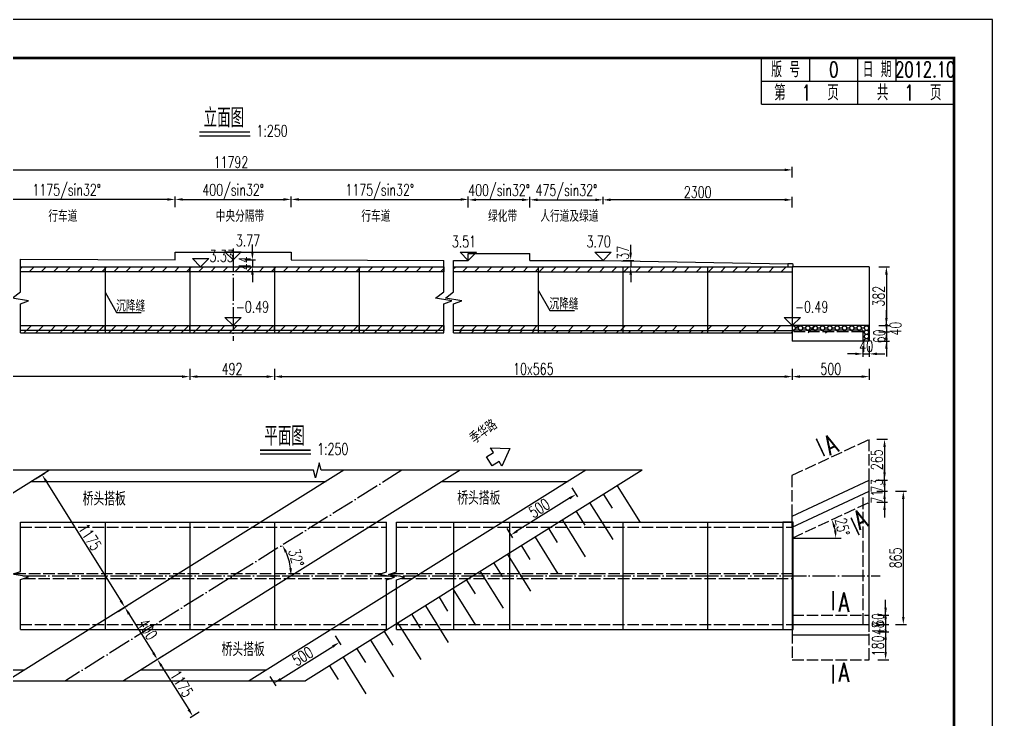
# Model space of a CAD drawing. Header units: millimetres. Extents: x -475 to 1205, y -1212 to 867.
# Drawn here: x -308 to -55.2, y 685.1 to 866.9 of the extents above; entities that cross this region are included whole.
import ezdxf
from ezdxf.enums import TextEntityAlignment as Align

# ---------------------------------------------------------------- set-up
doc = ezdxf.new("R2010")
doc.units = ezdxf.units.MM
doc.header["$LTSCALE"] = 0.25
doc.header["$PDMODE"] = 32
doc.header["$PDSIZE"] = 0.5
doc.linetypes.add('ACAD_ISO02W100', pattern=[15, 12, -3])
doc.linetypes.add('ACAD_ISO04W100', pattern=[30, 24, -3, 0, -3])
for name, color, linetype in [('中心线', 7, 'ACAD_ISO04W100'), ('图框', 7, 'Continuous'), ('填充', 8, 'Continuous'), ('帽石', 2, 'Continuous'), ('文字', 7, 'Continuous'), ('标注', 4, 'Continuous'), ('次轮廓线', 7, 'Continuous'), ('沉降缝', 1, 'Continuous'), ('管', 1, 'Continuous'), ('箱体', 1, 'Continuous'), ('虚线', 2, 'ACAD_ISO02W100'), ('轴线', 7, 'Continuous')]:
    doc.layers.add(name, color=color, linetype=linetype)
doc.styles.get("Standard").update_dxf_attribs({"font": 'simplex1.shx', "width": 0.7, "bigfont": 'hztxt.shx'})
doc.styles.add('text', font='romans__.shx', dxfattribs={"width": 0.8, "bigfont": 'hztxt.shx'})
doc.dimstyles.new('STANDARD-100', dxfattribs={"dimscale": 0, "dimtxt": 3, "dimasz": 2, "dimexe": 0.8, "dimexo": 1, "dimgap": 0.5, "dimtad": 1, "dimdec": 0, "dimlfac": 10, "dimzin": 9, "dimdsep": 46, "dimtxsty": 'Standard', "dimcen": 0.5, "dimclrd": 256, "dimclre": 256, "dimclrt": 7, "dimadec": 0, "dimazin": 2, "dimtfac": 1, "dimtdec": 0, "dimtix": 1, "dimtmove": 2, "dimatfit": 3, "dimfxl": 0, "dimtolj": 1, "dimtzin": 0, "dimlwd": -1, "dimlwe": -1, "dimarcsym": 0})
doc.dimstyles.new('STANDARD-250', dxfattribs={"dimscale": 0, "dimtxt": 3, "dimasz": 2, "dimexe": 0.8, "dimexo": 1, "dimgap": 0.5, "dimtad": 1, "dimdec": 0, "dimlfac": 25, "dimzin": 9, "dimdsep": 46, "dimtxsty": 'Standard', "dimcen": 0.5, "dimclrd": 256, "dimclre": 256, "dimclrt": 7, "dimadec": 0, "dimazin": 2, "dimtfac": 1, "dimtdec": 0, "dimtix": 1, "dimtmove": 2, "dimatfit": 3, "dimfxl": 0, "dimtolj": 1, "dimtzin": 0, "dimlwd": -1, "dimlwe": -1, "dimarcsym": 0})
pattern_1 = [(45, (-252.4862, 805.2439), (-1.571545, 1.571545), [])]
pattern_2 = [(45, (-252.4862, 807.2439), (-1.571545, 1.571545), [])]
pattern_3 = [(45, (-2381.7412, -348.198), (-2.245064, 2.245064), [])]
pattern_4 = [(45, (-832.51, -1), (-1.571545, 1.571545), [])]

# ---------------------------------------------------------------- blocks, each defined once
blk = doc.blocks.new('*D87')
at = {"layer": 'Defpoints', "color": 0}
for p in [(-237.41, 820.18), (-267.57, 815.45), (-237.41, 815.43)]:
    blk.add_point(p, dxfattribs=at)
at = {"layer": '标注'}
for p, q in [((-267.57, 818.18), (-267.57, 820.98)), ((-265.57, 820.18), (-239.41, 820.18)), ((-237.41, 818.18), (-237.41, 820.98))]:
    blk.add_line(p, q, dxfattribs=at)
for points in [[(-265.57, 820.51), (-265.57, 819.85), (-267.57, 820.18)], [(-239.41, 820.51), (-239.41, 819.85), (-237.41, 820.18)]]:
    blk.add_solid(points, dxfattribs=at)
at = {"layer": '标注', "color": 7, "insert": (-252.49, 822.18), "char_height": 3, "attachment_point": 5}
blk.add_mtext('\\A1;400/sin32°', dxfattribs=at)
blk = doc.blocks.new('*D89')
at = {"layer": 'Defpoints', "color": 0}
for p in [(-156.38, 820.08), (-156.38, 817.98), (-107.19, 810.89)]:
    blk.add_point(p, dxfattribs=at)
at = {"layer": '标注'}
for p, q in [((-156.38, 818.98), (-156.38, 820.88)), ((-109.19, 820.08), (-154.38, 820.08)), ((-107.19, 818.08), (-107.19, 820.88))]:
    blk.add_line(p, q, dxfattribs=at)
for points in [[(-154.38, 820.42), (-154.38, 819.75), (-156.38, 820.08)], [(-109.19, 820.42), (-109.19, 819.75), (-107.19, 820.08)]]:
    blk.add_solid(points, dxfattribs=at)
at = {"layer": '标注', "color": 7, "insert": (-131.78, 822.08), "char_height": 3, "attachment_point": 5}
blk.add_mtext('\\A1;2300', dxfattribs=at)
blk = doc.blocks.new('*D90')
at = {"layer": 'Defpoints', "color": 0}
for p in [(-107.19, 827.85), (-398.91, 793.9), (-107.19, 793.92)]:
    blk.add_point(p, dxfattribs=at)
at = {"layer": '标注'}
for p, q in [((-398.91, 825.85), (-398.91, 828.65)), ((-396.91, 827.85), (-109.19, 827.85)), ((-107.19, 825.85), (-107.19, 828.65))]:
    blk.add_line(p, q, dxfattribs=at)
for points in [[(-396.91, 828.19), (-396.91, 827.52), (-398.91, 827.85)], [(-109.19, 828.19), (-109.19, 827.52), (-107.19, 827.85)]]:
    blk.add_solid(points, dxfattribs=at)
at = {"layer": '标注', "color": 7, "insert": (-253.05, 829.85), "char_height": 3, "attachment_point": 5}
blk.add_mtext('\\A1;11792', dxfattribs=at)
blk = doc.blocks.new('*D110')
at = {"layer": 'Defpoints', "color": 0}
for p in [(-212.29, 747.54), (-237.7, 725.2), (-422.5, 722.42), (-309.72, 722.42), (-292.69, 697.3)]:
    blk.add_point(p, dxfattribs=at)
at = {"layer": '标注'}
blk.add_line((-239.44, 722.42), (-236.64, 722.42), dxfattribs=at)
blk.add_arc((-252.49, 722.42), 15.05, 7.6205, 24.3795, dxfattribs=at)
for points in [[(-239.07, 728.47), (-238.49, 728.79), (-239.72, 730.39)], [(-237.24, 724.44), (-237.9, 724.39), (-237.44, 722.42)]]:
    blk.add_solid(points, dxfattribs=at)
at = {"layer": '标注', "color": 7, "insert": (-236.1, 727.12), "char_height": 3, "attachment_point": 5, "rotation": 286}
blk.add_mtext('\\A1;32°', dxfattribs=at)
blk = doc.blocks.new('*D91')
at = {"layer": 'Defpoints', "color": 0}
for p in [(-85.94, 802.68), (-107.19, 787.4), (-82.75, 787.4)]:
    blk.add_point(p, dxfattribs=at)
at = {"layer": '标注'}
for p, q in [((-84.75, 802.68), (-81.95, 802.68)), ((-82.75, 800.68), (-82.75, 789.4)), ((-84.75, 787.4), (-81.95, 787.4))]:
    blk.add_line(p, q, dxfattribs=at)
for points in [[(-83.08, 800.68), (-82.41, 800.68), (-82.75, 802.68)], [(-83.08, 789.4), (-82.41, 789.4), (-82.75, 787.4)]]:
    blk.add_solid(points, dxfattribs=at)
at = {"layer": '标注', "color": 7, "insert": (-84.75, 795.04), "char_height": 3, "attachment_point": 5, "rotation": 90}
blk.add_mtext('\\A1;382', dxfattribs=at)
blk = doc.blocks.new('*D92')
at = {"layer": 'Defpoints', "color": 0}
for p in [(-85.94, 787.4), (-87.19, 785.8), (-82.75, 785.8)]:
    blk.add_point(p, dxfattribs=at)
at = {"layer": '标注'}
for p, q in [((-82.75, 789.4), (-82.75, 791.4)), ((-84.75, 787.4), (-81.95, 787.4)), ((-82.75, 787.4), (-82.75, 785.8)), ((-84.75, 785.8), (-81.95, 785.8)), ((-82.75, 783.8), (-82.75, 781.8))]:
    blk.add_line(p, q, dxfattribs=at)
for points in [[(-83.08, 789.4), (-82.41, 789.4), (-82.75, 787.4)], [(-83.08, 783.8), (-82.41, 783.8), (-82.75, 785.8)]]:
    blk.add_solid(points, dxfattribs=at)
at = {"layer": '标注', "color": 7, "insert": (-80.37, 786.61), "char_height": 3, "attachment_point": 5, "rotation": 90}
blk.add_mtext('\\A1;40', dxfattribs=at)
blk = doc.blocks.new('*D93')
at = {"layer": 'Defpoints', "color": 0}
for p in [(-87.19, 785.8), (-85.94, 783.4), (-82.75, 783.4)]:
    blk.add_point(p, dxfattribs=at)
at = {"layer": '标注'}
for p, q in [((-82.75, 787.8), (-82.75, 789.8)), ((-84.75, 785.8), (-81.95, 785.8)), ((-82.75, 785.8), (-82.75, 783.4)), ((-84.75, 783.4), (-81.95, 783.4)), ((-82.75, 781.4), (-82.75, 779.4))]:
    blk.add_line(p, q, dxfattribs=at)
for points in [[(-83.08, 787.8), (-82.41, 787.8), (-82.75, 785.8)], [(-83.08, 781.4), (-82.41, 781.4), (-82.75, 783.4)]]:
    blk.add_solid(points, dxfattribs=at)
at = {"layer": '标注', "color": 7, "insert": (-84.6, 784.63), "char_height": 3, "attachment_point": 5, "rotation": 90}
blk.add_mtext('\\A1;60', dxfattribs=at)
blk = doc.blocks.new('*D113')
at = {"layer": 'Defpoints', "color": 0}
for p in [(-107.19, 783.4), (-87.19, 783.4), (-87.19, 774.17)]:
    blk.add_point(p, dxfattribs=at)
at = {"layer": '标注'}
for p, q in [((-107.19, 776.17), (-107.19, 773.37)), ((-105.19, 774.17), (-89.19, 774.17)), ((-87.19, 776.17), (-87.19, 773.37))]:
    blk.add_line(p, q, dxfattribs=at)
for points in [[(-105.19, 774.5), (-105.19, 773.83), (-107.19, 774.17)], [(-89.19, 774.5), (-89.19, 773.83), (-87.19, 774.17)]]:
    blk.add_solid(points, dxfattribs=at)
at = {"layer": '标注', "color": 7, "insert": (-97.19, 776.17), "char_height": 3, "attachment_point": 5}
blk.add_mtext('\\A1;500', dxfattribs=at)
blk = doc.blocks.new('*D114')
at = {"layer": 'Defpoints', "color": 0}
for p in [(-87.19, 741.56), (-95.99, 733.87), (-107.19, 732.23), (-107.19, 732.23), (-94.49, 732.23)]:
    blk.add_point(p, dxfattribs=at)
at = {"layer": '标注'}
blk.add_arc((-107.19, 732.23), 11.32, 10.1351, 14.8649, dxfattribs=at)
for points in [[(-96.56, 735.02), (-95.93, 735.25), (-96.93, 737.02)], [(-95.71, 734.25), (-96.38, 734.2), (-95.87, 732.23)]]:
    blk.add_solid(points, dxfattribs=at)
at = {"layer": '标注', "color": 7, "insert": (-94.18, 735.12), "char_height": 3, "attachment_point": 5, "rotation": 282.5}
blk.add_mtext('\\A1;25°', dxfattribs=at)
blk = doc.blocks.new('*D103')
at = {"layer": 'Defpoints', "color": 0}
for p in [(-87.19, 757.89), (-87.19, 747.3), (-83.23, 747.3)]:
    blk.add_point(p, dxfattribs=at)
at = {"layer": '标注'}
for p, q in [((-85.23, 757.89), (-82.43, 757.89)), ((-83.23, 755.89), (-83.23, 749.3)), ((-85.23, 747.3), (-82.43, 747.3))]:
    blk.add_line(p, q, dxfattribs=at)
for points in [[(-83.56, 755.89), (-82.9, 755.89), (-83.23, 757.89)], [(-83.56, 749.3), (-82.9, 749.3), (-83.23, 747.3)]]:
    blk.add_solid(points, dxfattribs=at)
at = {"layer": '标注', "color": 7, "insert": (-85.23, 752.59), "char_height": 3, "attachment_point": 5, "rotation": 90}
blk.add_mtext('\\A1;265', dxfattribs=at)
blk = doc.blocks.new('*D104')
at = {"layer": 'Defpoints', "color": 0}
for p in [(-87.19, 747.3), (-87.19, 744.38), (-83.23, 744.38)]:
    blk.add_point(p, dxfattribs=at)
at = {"layer": '标注'}
for p, q in [((-83.23, 749.3), (-83.23, 751.3)), ((-85.23, 747.3), (-82.43, 747.3)), ((-83.23, 747.3), (-83.23, 744.38)), ((-85.23, 744.38), (-82.43, 744.38)), ((-83.23, 742.38), (-83.23, 740.38))]:
    blk.add_line(p, q, dxfattribs=at)
for points in [[(-83.56, 749.3), (-82.9, 749.3), (-83.23, 747.3)], [(-83.56, 742.38), (-82.9, 742.38), (-83.23, 744.38)]]:
    blk.add_solid(points, dxfattribs=at)
at = {"layer": '标注', "color": 7, "insert": (-85.23, 745.84), "char_height": 3, "attachment_point": 5, "rotation": 90}
blk.add_mtext('\\A1;73', dxfattribs=at)
blk = doc.blocks.new('*D105')
at = {"layer": 'Defpoints', "color": 0}
for p in [(-87.19, 744.38), (-87.19, 741.56), (-83.23, 741.56)]:
    blk.add_point(p, dxfattribs=at)
at = {"layer": '标注'}
for p, q in [((-83.23, 746.38), (-83.23, 748.38)), ((-85.23, 744.38), (-82.43, 744.38)), ((-83.23, 744.38), (-83.23, 741.56)), ((-85.23, 741.56), (-82.43, 741.56)), ((-83.23, 739.56), (-83.23, 737.56))]:
    blk.add_line(p, q, dxfattribs=at)
for points in [[(-83.56, 746.38), (-82.9, 746.38), (-83.23, 744.38)], [(-83.56, 739.56), (-82.9, 739.56), (-83.23, 741.56)]]:
    blk.add_solid(points, dxfattribs=at)
at = {"layer": '标注', "color": 7, "insert": (-85.23, 742.97), "char_height": 3, "attachment_point": 5, "rotation": 90}
blk.add_mtext('\\A1;71', dxfattribs=at)
blk = doc.blocks.new('*D86')
at = {"layer": 'Defpoints', "color": 0}
for p in [(-85.18, 744.38), (-85.18, 709.78), (-78.35, 709.78)]:
    blk.add_point(p, dxfattribs=at)
at = {"layer": '标注'}
for p, q in [((-80.35, 744.38), (-77.55, 744.38)), ((-78.35, 742.38), (-78.35, 711.78)), ((-80.35, 709.78), (-77.55, 709.78))]:
    blk.add_line(p, q, dxfattribs=at)
for points in [[(-78.69, 742.38), (-78.02, 742.38), (-78.35, 744.38)], [(-78.69, 711.78), (-78.02, 711.78), (-78.35, 709.78)]]:
    blk.add_solid(points, dxfattribs=at)
at = {"layer": '标注', "color": 7, "insert": (-80.35, 727.08), "char_height": 3, "attachment_point": 5, "rotation": 90}
blk.add_mtext('\\A1;865', dxfattribs=at)
blk = doc.blocks.new('*D106')
at = {"layer": 'Defpoints', "color": 0}
for p in [(-87.19, 712.18), (-87.19, 709.78), (-82.95, 709.78)]:
    blk.add_point(p, dxfattribs=at)
at = {"layer": '标注'}
for p, q in [((-82.95, 714.18), (-82.95, 716.18)), ((-84.95, 712.18), (-82.15, 712.18)), ((-82.95, 712.18), (-82.95, 709.78)), ((-84.95, 709.78), (-82.15, 709.78)), ((-82.95, 707.78), (-82.95, 705.78))]:
    blk.add_line(p, q, dxfattribs=at)
for points in [[(-83.29, 714.18), (-82.62, 714.18), (-82.95, 712.18)], [(-83.29, 707.78), (-82.62, 707.78), (-82.95, 709.78)]]:
    blk.add_solid(points, dxfattribs=at)
at = {"layer": '标注', "color": 7, "insert": (-84.95, 710.98), "char_height": 3, "attachment_point": 5, "rotation": 90}
blk.add_mtext('\\A1;60', dxfattribs=at)
blk = doc.blocks.new('*D107')
at = {"layer": 'Defpoints', "color": 0}
for p in [(-87.19, 709.78), (-87.19, 707.86), (-82.95, 707.86)]:
    blk.add_point(p, dxfattribs=at)
at = {"layer": '标注'}
for p, q in [((-82.95, 711.78), (-82.95, 713.78)), ((-84.95, 709.78), (-82.15, 709.78)), ((-82.95, 709.78), (-82.95, 707.86)), ((-84.95, 707.86), (-82.15, 707.86)), ((-82.95, 705.86), (-82.95, 703.86))]:
    blk.add_line(p, q, dxfattribs=at)
for points in [[(-83.29, 711.78), (-82.62, 711.78), (-82.95, 709.78)], [(-83.29, 705.86), (-82.62, 705.86), (-82.95, 707.86)]]:
    blk.add_solid(points, dxfattribs=at)
at = {"layer": '标注', "color": 7, "insert": (-84.95, 708.82), "char_height": 3, "attachment_point": 5, "rotation": 90}
blk.add_mtext('\\A1;48', dxfattribs=at)
blk = doc.blocks.new('*D108')
at = {"layer": 'Defpoints', "color": 0}
for p in [(-87.19, 707.86), (-87.19, 700.66), (-82.95, 700.66)]:
    blk.add_point(p, dxfattribs=at)
at = {"layer": '标注'}
for p, q in [((-84.95, 707.86), (-82.15, 707.86)), ((-82.95, 705.86), (-82.95, 702.66)), ((-84.95, 700.66), (-82.15, 700.66))]:
    blk.add_line(p, q, dxfattribs=at)
for points in [[(-83.29, 705.86), (-82.62, 705.86), (-82.95, 707.86)], [(-83.29, 702.66), (-82.62, 702.66), (-82.95, 700.66)]]:
    blk.add_solid(points, dxfattribs=at)
at = {"layer": '标注', "color": 7, "insert": (-84.95, 704.26), "char_height": 3, "attachment_point": 5, "rotation": 90}
blk.add_mtext('\\A1;180', dxfattribs=at)
blk = doc.blocks.new('*D118')
at = {"layer": 'Defpoints', "color": 0}
for p in [(-88.84, 783.4), (-87.19, 783.4), (-87.19, 780.07)]:
    blk.add_point(p, dxfattribs=at)
at = {"layer": '标注'}
for p, q in [((-88.84, 782.07), (-88.84, 779.27)), ((-87.19, 782.07), (-87.19, 779.27)), ((-90.84, 780.07), (-92.84, 780.07)), ((-88.84, 780.07), (-87.19, 780.07)), ((-85.19, 780.07), (-83.19, 780.07))]:
    blk.add_line(p, q, dxfattribs=at)
for points in [[(-90.84, 780.41), (-90.84, 779.74), (-88.84, 780.07)], [(-85.19, 780.41), (-85.19, 779.74), (-87.19, 780.07)]]:
    blk.add_solid(points, dxfattribs=at)
at = {"layer": '标注', "color": 7, "insert": (-88.01, 782.07), "char_height": 3, "attachment_point": 5}
blk.add_mtext('\\A1;40', dxfattribs=at)
blk = doc.blocks.new('*D174')
at = {"layer": 'Defpoints', "color": 0}
for p in [(-156.38, 804.36), (-156.47, 802.68), (-149.19, 802.68)]:
    blk.add_point(p, dxfattribs=at)
at = {"layer": '标注'}
for p, q in [((-149.19, 806.36), (-149.19, 808.36)), ((-151.19, 804.36), (-148.39, 804.36)), ((-149.19, 804.36), (-149.19, 802.68)), ((-151.19, 802.68), (-148.39, 802.68)), ((-149.19, 800.68), (-149.19, 798.68))]:
    blk.add_line(p, q, dxfattribs=at)
for points in [[(-149.52, 806.36), (-148.86, 806.36), (-149.19, 804.36)], [(-149.52, 800.68), (-148.86, 800.68), (-149.19, 802.68)]]:
    blk.add_solid(points, dxfattribs=at)
at = {"layer": '标注', "color": 7, "insert": (-151.19, 806.32), "char_height": 3, "attachment_point": 5, "rotation": 90}
blk.add_mtext('\\A1;37', dxfattribs=at)
blk = doc.blocks.new('*D185')
at = {"layer": 'Defpoints', "color": 0}
for p in [(-263.77, 781.6), (-241.77, 781.6), (-241.77, 774.17)]:
    blk.add_point(p, dxfattribs=at)
at = {"layer": '标注'}
for p, q in [((-263.77, 776.17), (-263.77, 773.37)), ((-261.77, 774.17), (-243.77, 774.17)), ((-241.77, 776.17), (-241.77, 773.37))]:
    blk.add_line(p, q, dxfattribs=at)
for points in [[(-261.77, 774.5), (-261.77, 773.83), (-263.77, 774.17)], [(-243.77, 774.5), (-243.77, 773.83), (-241.77, 774.17)]]:
    blk.add_solid(points, dxfattribs=at)
at = {"layer": '标注', "color": 7, "insert": (-252.77, 776.17), "char_height": 3, "attachment_point": 5}
blk.add_mtext('\\A1;492', dxfattribs=at)
blk = doc.blocks.new('*D186')
at = {"layer": 'Defpoints', "color": 0}
for p in [(-398.91, 781.6), (-263.77, 781.6), (-398.91, 774.17)]:
    blk.add_point(p, dxfattribs=at)
at = {"layer": '标注'}
for p, q in [((-398.91, 776.17), (-398.91, 773.37)), ((-265.77, 774.17), (-396.91, 774.17)), ((-263.77, 776.17), (-263.77, 773.37))]:
    blk.add_line(p, q, dxfattribs=at)
for points in [[(-396.91, 774.5), (-396.91, 773.83), (-398.91, 774.17)], [(-265.77, 774.5), (-265.77, 773.83), (-263.77, 774.17)]]:
    blk.add_solid(points, dxfattribs=at)
at = {"layer": '标注', "color": 7, "insert": (-331.34, 776.17), "char_height": 3, "attachment_point": 5}
blk.add_mtext('\\A1;10x565', dxfattribs=at)
blk = doc.blocks.new('*D187')
at = {"layer": 'Defpoints', "color": 0}
for p in [(-241.77, 781.28), (-107.19, 781.28), (-107.19, 774.17)]:
    blk.add_point(p, dxfattribs=at)
at = {"layer": '标注'}
for p, q in [((-241.77, 776.17), (-241.77, 773.37)), ((-239.77, 774.17), (-109.19, 774.17)), ((-107.19, 776.17), (-107.19, 773.37))]:
    blk.add_line(p, q, dxfattribs=at)
for points in [[(-239.77, 774.5), (-239.77, 773.83), (-241.77, 774.17)], [(-109.19, 774.5), (-109.19, 773.83), (-107.19, 774.17)]]:
    blk.add_solid(points, dxfattribs=at)
at = {"layer": '标注', "color": 7, "insert": (-174.48, 776.17), "char_height": 3, "attachment_point": 5}
blk.add_mtext('\\A1;10x565', dxfattribs=at)
blk = doc.blocks.new('series')
at = {"width": 0.75}
for tag, height, p in [('页码', 4, (-35, -19)), ('图名', 5, (-220, -282)), ('图号', 5, (-20, -282))]:
    blk.add_attdef(tag, text='', height=height, dxfattribs=at).set_placement(p, align=Align.MIDDLE_CENTER)
blk = doc.blocks.new('123')
at = {"layer": '图框', "color": 2}
blk.add_lwpolyline([(370.03, 635.68), (370.03, 932.68), (-49.97, 932.68), (-49.97, 635.68)], close=True, dxfattribs=at)
blk = doc.blocks.new('*D715')
at = {"layer": 'Defpoints', "color": 0}
for p in [(-165.46, 746.94), (-182.43, 736.34), (-180.35, 733.02)]:
    blk.add_point(p, dxfattribs=at)
at = {"layer": '标注'}
for p, q in [((-164.45, 745.31), (-162.97, 742.94)), ((-165.09, 742.56), (-178.65, 734.08)), ((-181.41, 734.71), (-179.93, 732.34))]:
    blk.add_line(p, q, dxfattribs=at)
for points in [[(-165.26, 742.84), (-164.91, 742.27), (-163.39, 743.61)], [(-178.83, 734.36), (-178.48, 733.79), (-180.35, 733.02)]]:
    blk.add_solid(points, dxfattribs=at)
at = {"layer": '标注', "color": 7, "insert": (-172.93, 740.01), "char_height": 3, "attachment_point": 5, "rotation": 32}
blk.add_mtext('\\A1;500', dxfattribs=at)
blk = doc.blocks.new('*D716')
at = {"layer": 'Defpoints', "color": 0}
for p in [(-226.98, 708.5), (-224.9, 705.16), (-243.94, 697.9)]:
    blk.add_point(p, dxfattribs=at)
at = {"layer": '标注'}
for p, q in [((-225.96, 706.86), (-224.47, 704.48)), ((-240.16, 695.62), (-226.59, 704.1)), ((-242.92, 696.26), (-241.43, 693.89))]:
    blk.add_line(p, q, dxfattribs=at)
for points in [[(-226.77, 704.39), (-226.41, 703.82), (-224.9, 705.16)], [(-240.34, 695.91), (-239.98, 695.34), (-241.86, 694.56)]]:
    blk.add_solid(points, dxfattribs=at)
at = {"layer": '标注', "color": 7, "insert": (-234.44, 701.56), "char_height": 3, "attachment_point": 5, "rotation": 32}
blk.add_mtext('\\A1;500', dxfattribs=at)
blk = doc.blocks.new('*D717')
at = {"layer": 'Defpoints', "color": 0}
for p in [(-304.85, 746.94), (-280.63, 714.26), (-283.36, 712.56)]:
    blk.add_point(p, dxfattribs=at)
at = {"layer": '标注'}
for p, q in [((-303.81, 747.58), (-301.44, 749.07)), ((-301.05, 746.95), (-281.69, 715.96)), ((-282.33, 713.2), (-279.95, 714.69))]:
    blk.add_line(p, q, dxfattribs=at)
for points in [[(-300.77, 747.12), (-301.34, 746.77), (-302.11, 748.64)], [(-281.41, 716.14), (-281.97, 715.78), (-280.63, 714.26)]]:
    blk.add_solid(points, dxfattribs=at)
at = {"layer": '标注', "color": 7, "insert": (-289.68, 732.51), "char_height": 3, "attachment_point": 5, "rotation": 302}
blk.add_mtext('\\A1;1175', dxfattribs=at)
blk = doc.blocks.new('*D718')
at = {"layer": 'Defpoints', "color": 0}
for p in [(-276.65, 716.75), (-268.17, 703.19), (-272.15, 700.7)]:
    blk.add_point(p, dxfattribs=at)
at = {"layer": '标注'}
for p, q in [((-278.94, 715.32), (-281.31, 713.84)), ((-279.57, 712.57), (-273.21, 702.39)), ((-270.46, 701.75), (-272.83, 700.27))]:
    blk.add_line(p, q, dxfattribs=at)
for points in [[(-279.29, 712.74), (-279.85, 712.39), (-280.63, 714.26)], [(-272.93, 702.57), (-273.49, 702.21), (-272.15, 700.7)]]:
    blk.add_solid(points, dxfattribs=at)
at = {"layer": '标注', "color": 7, "insert": (-274.7, 708.54), "char_height": 3, "attachment_point": 5, "rotation": 302}
blk.add_mtext('\\A1;400', dxfattribs=at)
blk = doc.blocks.new('*D719')
at = {"layer": 'Defpoints', "color": 0}
for p in [(-240.42, 720.53), (-231.24, 705.84), (-262.97, 686.01)]:
    blk.add_point(p, dxfattribs=at)
at = {"layer": '标注'}
for p, q in [((-270.46, 701.75), (-272.83, 700.27)), ((-271.09, 699), (-264.03, 687.7)), ((-261.28, 687.07), (-263.65, 685.58))]:
    blk.add_line(p, q, dxfattribs=at)
for points in [[(-270.81, 699.18), (-271.38, 698.82), (-272.15, 700.7)], [(-263.75, 687.88), (-264.32, 687.52), (-262.97, 686.01)]]:
    blk.add_solid(points, dxfattribs=at)
at = {"layer": '标注', "color": 7, "insert": (-265.87, 694.41), "char_height": 3, "attachment_point": 5, "rotation": 302}
blk.add_mtext('\\A1;1175', dxfattribs=at)
blk = doc.blocks.new('*D855')
at = {"layer": 'Defpoints', "color": 0}
for p in [(-252.49, 804.48), (-252.49, 802.68), (-247.48, 802.68)]:
    blk.add_point(p, dxfattribs=at)
at = {"layer": '标注'}
for p, q in [((-247.48, 806.48), (-247.48, 808.48)), ((-249.48, 804.48), (-246.68, 804.48)), ((-247.48, 804.48), (-247.48, 802.68)), ((-249.48, 802.68), (-246.68, 802.68)), ((-247.48, 800.68), (-247.48, 798.68))]:
    blk.add_line(p, q, dxfattribs=at)
for points in [[(-247.81, 806.48), (-247.14, 806.48), (-247.48, 804.48)], [(-247.81, 800.68), (-247.14, 800.68), (-247.48, 802.68)]]:
    blk.add_solid(points, dxfattribs=at)
at = {"layer": '标注', "color": 7, "insert": (-249.48, 803.58), "char_height": 3, "attachment_point": 5, "rotation": 90}
blk.add_mtext('\\A1;44', dxfattribs=at)
blk = doc.blocks.new('*D858')
at = {"layer": 'Defpoints', "color": 0}
for p in [(-323.91, 820.18), (-323.91, 818.08), (-267.57, 817.58)]:
    blk.add_point(p, dxfattribs=at)
at = {"layer": '标注'}
for p, q in [((-323.91, 819.08), (-323.91, 820.98)), ((-269.57, 820.18), (-321.91, 820.18)), ((-267.57, 818.58), (-267.57, 820.98))]:
    blk.add_line(p, q, dxfattribs=at)
for points in [[(-321.91, 820.51), (-321.91, 819.85), (-323.91, 820.18)], [(-269.57, 820.51), (-269.57, 819.85), (-267.57, 820.18)]]:
    blk.add_solid(points, dxfattribs=at)
at = {"layer": '标注', "color": 7, "insert": (-295.74, 822.18), "char_height": 3, "attachment_point": 5}
blk.add_mtext('\\A1;1175/sin32°', dxfattribs=at)
blk = doc.blocks.new('*D860')
at = {"layer": 'Defpoints', "color": 0}
for p in [(-191.38, 820.18), (-237.41, 817.58), (-191.38, 818.08)]:
    blk.add_point(p, dxfattribs=at)
at = {"layer": '标注'}
for p, q in [((-237.41, 818.58), (-237.41, 820.98)), ((-235.41, 820.18), (-193.38, 820.18)), ((-191.38, 819.08), (-191.38, 820.98))]:
    blk.add_line(p, q, dxfattribs=at)
for points in [[(-235.41, 820.51), (-235.41, 819.85), (-237.41, 820.18)], [(-193.38, 820.51), (-193.38, 819.85), (-191.38, 820.18)]]:
    blk.add_solid(points, dxfattribs=at)
at = {"layer": '标注', "color": 7, "insert": (-214.39, 822.18), "char_height": 3, "attachment_point": 5}
blk.add_mtext('\\A1;1175/sin32°', dxfattribs=at)
blk = doc.blocks.new('*D880')
at = {"layer": 'Defpoints', "color": 0}
for p in [(-175.39, 819.48), (-156.38, 820.08), (-156.38, 817.98)]:
    blk.add_point(p, dxfattribs=at)
at = {"layer": '标注'}
for p, q in [((-175.39, 820.08), (-175.39, 820.88)), ((-173.39, 820.08), (-158.38, 820.08)), ((-156.38, 818.98), (-156.38, 820.88))]:
    blk.add_line(p, q, dxfattribs=at)
for points in [[(-173.39, 820.41), (-173.39, 819.75), (-175.39, 820.08)], [(-158.38, 820.41), (-158.38, 819.75), (-156.38, 820.08)]]:
    blk.add_solid(points, dxfattribs=at)
at = {"layer": '标注', "color": 7, "insert": (-165.89, 822.08), "char_height": 3, "attachment_point": 5}
blk.add_mtext('\\A1;475/sin32°', dxfattribs=at)
blk = doc.blocks.new('*D881')
at = {"layer": 'Defpoints', "color": 0}
for p in [(-191.38, 820.08), (-191.38, 806.27), (-175.39, 806.27)]:
    blk.add_point(p, dxfattribs=at)
at = {"layer": '标注'}
for p, q in [((-191.38, 818.08), (-191.38, 820.88)), ((-177.39, 820.08), (-189.38, 820.08)), ((-175.39, 818.08), (-175.39, 820.88))]:
    blk.add_line(p, q, dxfattribs=at)
for points in [[(-189.38, 820.41), (-189.38, 819.75), (-191.38, 820.08)], [(-177.39, 820.41), (-177.39, 819.75), (-175.39, 820.08)]]:
    blk.add_solid(points, dxfattribs=at)
at = {"layer": '标注', "color": 7, "insert": (-183.39, 822.08), "char_height": 3, "attachment_point": 5}
blk.add_mtext('\\A1;400/sin32°', dxfattribs=at)

msp = doc.modelspace()

# ---------------------------------------------------------------- hatches: boundary and pattern name
at = {"layer": '填充'}
h = msp.add_hatch(dxfattribs=at)
h.set_pattern_fill('ANSI31', color=256, scale=0.7, style=0)
h.set_pattern_definition(pattern_2)
h.paths.add_polyline_path([(-307.769, 802.684), (-285.769, 802.684), (-285.769, 801.404), (-307.769, 801.404)], flags=0)
h = msp.add_hatch(dxfattribs=at)
h.set_pattern_fill('ANSI31', color=256, scale=0.7, style=0)
h.set_pattern_definition(pattern_2)
h.paths.add_polyline_path([(-285.769, 802.684), (-263.769, 802.684), (-263.769, 801.404), (-285.769, 801.404)], flags=0)
h = msp.add_hatch(dxfattribs=at)
h.set_pattern_fill('ANSI31', color=256, scale=0.7, style=0)
h.set_pattern_definition(pattern_2)
h.paths.add_polyline_path([(-263.769, 802.684), (-241.769, 802.684), (-241.769, 801.404), (-263.769, 801.404)], flags=0)
h = msp.add_hatch(dxfattribs=at)
h.set_pattern_fill('ANSI31', color=256, scale=0.7, style=0)
h.set_pattern_definition(pattern_2)
h.paths.add_polyline_path([(-241.769, 802.684), (-219.769, 802.684), (-219.769, 801.404), (-241.769, 801.404)], flags=0)
h = msp.add_hatch(dxfattribs=at)
h.set_pattern_fill('ANSI31', color=256, scale=0.7, style=0)
h.set_pattern_definition(pattern_2)
h.paths.add_polyline_path([(-219.769, 802.684), (-197.769, 802.684), (-197.769, 801.404), (-219.769, 801.404)], flags=0)
h = msp.add_hatch(dxfattribs=at)
h.set_pattern_fill('ANSI31', color=256, scale=0.7, style=0)
h.set_pattern_definition([(45, (-359.907, 807.2439), (-1.571545, 1.571545), [])])
h.paths.add_polyline_path([(-195.19, 802.684), (-173.19, 802.684), (-173.19, 801.404), (-195.19, 801.404)], flags=0)
h = msp.add_hatch(dxfattribs=at)
h.set_pattern_fill('ANSI31', color=256, scale=0.7, style=0)
h.paths.add_polyline_path([(-173.19, 802.684), (-173.19, 801.404), (-151.19, 801.404), (-151.19, 802.684)])
h = msp.add_hatch(dxfattribs=at)
h.set_pattern_fill('ANSI31', color=256, scale=0.7, style=0)
h.paths.add_polyline_path([(-151.19, 801.404), (-129.19, 801.404), (-129.19, 802.684), (-151.19, 802.684)])
h = msp.add_hatch(dxfattribs=at)
h.set_pattern_fill('ANSI31', color=256, scale=0.7, style=0)
h.paths.add_polyline_path([(-129.19, 801.404), (-107.19, 801.404), (-107.19, 802.684), (-129.19, 802.684)])
h = msp.add_hatch(dxfattribs=at)
h.set_pattern_fill('ANSI31', color=256, scale=0.7, style=0)
h.set_pattern_definition(pattern_1)
h.paths.add_polyline_path([(-307.769, 787.404), (-285.769, 787.404), (-285.769, 786.124), (-307.769, 786.124)], flags=0)
h = msp.add_hatch(dxfattribs=at)
h.set_pattern_fill('ANSI31', color=256, scale=0.7, style=0)
h.set_pattern_definition(pattern_1)
h.paths.add_polyline_path([(-285.769, 787.404), (-263.769, 787.404), (-263.769, 786.124), (-285.769, 786.124)], flags=0)
h = msp.add_hatch(dxfattribs=at)
h.set_pattern_fill('ANSI31', color=256, scale=0.7, style=0)
h.set_pattern_definition(pattern_1)
h.paths.add_polyline_path([(-263.769, 787.404), (-241.769, 787.404), (-241.769, 786.124), (-263.769, 786.124)], flags=0)
h = msp.add_hatch(dxfattribs=at)
h.set_pattern_fill('ANSI31', color=256, scale=0.7, style=0)
h.set_pattern_definition(pattern_1)
h.paths.add_polyline_path([(-241.769, 787.404), (-219.769, 787.404), (-219.769, 786.124), (-241.769, 786.124)], flags=0)
h = msp.add_hatch(dxfattribs=at)
h.set_pattern_fill('ANSI31', color=256, scale=0.7, style=0)
h.set_pattern_definition(pattern_1)
h.paths.add_polyline_path([(-219.769, 787.404), (-197.769, 787.404), (-197.769, 786.124), (-219.769, 786.124)], flags=0)
h = msp.add_hatch(dxfattribs=at)
h.set_pattern_fill('ANSI31', color=256, scale=0.7, style=0)
h.set_pattern_definition([(45, (-359.907, 805.2439), (-1.571545, 1.571545), [])])
h.paths.add_polyline_path([(-195.19, 787.404), (-173.19, 787.404), (-173.19, 786.124), (-195.19, 786.124)], flags=0)
h = msp.add_hatch(dxfattribs=at)
h.set_pattern_fill('ANSI31', color=256, style=0)
h.set_pattern_definition(pattern_3)
h.paths.add_polyline_path([(-151.19, 787.404), (-173.19, 787.404), (-173.19, 786.124), (-151.19, 786.124)])
h.paths.add_polyline_path([(-129.19, 787.404), (-151.19, 787.404), (-151.19, 786.124), (-129.19, 786.124)])
h = msp.add_hatch(dxfattribs=at)
h.set_pattern_fill('ANSI31', color=256, style=0)
h.set_pattern_definition(pattern_3)
h.paths.add_polyline_path([(-98.067, 787.404), (-129.19, 787.404), (-129.19, 786.124), (-98.067, 786.124)])
h = msp.add_hatch(dxfattribs=at)
h.set_pattern_fill('HONEY', color=256, scale=0.2, style=0)
h.set_pattern_definition([(0, (-841.63305, -0.68), (0.9525, 0.549926), [0.635, -1.27]), (120, (-841.63305, -0.68), (-0.9524999, 0.5499262), [0.635, -1.27]), (60, (-841.63305, -0.68), (1e-07, 1.0998522), [-1.27, 0.635])])
h.paths.add_polyline_path([(-107.19, 787.404), (-107.19, 786.204), (-88.839, 786.204), (-88.839, 783.404), (-87.19, 783.404), (-87.19, 787.404)])
h = msp.add_hatch(dxfattribs=at)
h.set_pattern_fill('ANSI31', color=256, scale=0.7, style=0)
h.set_pattern_definition(pattern_4)
h.paths.add_polyline_path([(-307.769, 786.124), (-307.769, 785.524), (-285.769, 785.524), (-285.769, 786.124)])
h = msp.add_hatch(dxfattribs=at)
h.set_pattern_fill('ANSI31', color=256, scale=0.7, style=0)
h.set_pattern_definition(pattern_4)
h.paths.add_polyline_path([(-285.769, 786.124), (-285.769, 785.524), (-263.769, 785.524), (-263.769, 786.124)])
h = msp.add_hatch(dxfattribs=at)
h.set_pattern_fill('ANSI31', color=256, scale=0.7, style=0)
h.set_pattern_definition(pattern_4)
h.paths.add_polyline_path([(-252.486, 785.524), (-252.486, 786.124), (-263.769, 786.124), (-263.769, 785.524)])
h = msp.add_hatch(dxfattribs=at)
h.set_pattern_fill('ANSI31', color=256, scale=0.7, style=0)
h.set_pattern_definition(pattern_4)
h.paths.add_polyline_path([(-241.769, 785.524), (-241.769, 786.124), (-252.486, 786.124), (-252.486, 785.524)])
h = msp.add_hatch(dxfattribs=at)
h.set_pattern_fill('ANSI31', color=256, scale=0.7, style=0)
h.set_pattern_definition(pattern_4)
h.paths.add_polyline_path([(-219.769, 786.124), (-241.769, 786.124), (-241.769, 785.524), (-219.769, 785.524)])
h = msp.add_hatch(dxfattribs=at)
h.set_pattern_fill('ANSI31', color=256, scale=0.7, style=0)
h.set_pattern_definition(pattern_4)
h.paths.add_polyline_path([(-197.769, 785.524), (-197.769, 786.124), (-219.769, 786.124), (-219.769, 785.524)])
h = msp.add_hatch(dxfattribs=at)
h.set_pattern_fill('ANSI31', color=256, scale=0.7, style=0)
h.set_pattern_definition(pattern_4)
h.paths.add_polyline_path([(-173.19, 785.524), (-173.19, 786.124), (-195.19, 786.124), (-195.19, 785.524)])
h = msp.add_hatch(dxfattribs=at)
h.set_pattern_fill('ANSI31', color=256, scale=0.7, style=0)
h.set_pattern_definition(pattern_4)
h.paths.add_polyline_path([(-151.19, 786.124), (-173.19, 786.124), (-173.19, 785.524), (-151.19, 785.524)])
h.paths.add_polyline_path([(-129.19, 786.124), (-151.19, 786.124), (-151.19, 785.524), (-129.19, 785.524)])
h = msp.add_hatch(dxfattribs=at)
h.set_pattern_fill('ANSI31', color=256, style=0)
h.set_pattern_definition(pattern_3)
h.paths.add_polyline_path([(-98.067, 786.124), (-129.19, 786.124), (-129.19, 785.524), (-98.067, 785.524)])

# ---------------------------------------------------------------- linework, layer by layer
at = {"ltscale": 2}
for p, q in [((-195.19, 804.364), (-191.376, 804.364)), ((-191.376, 804.364), (-191.376, 806.11)), ((-191.376, 806.11), (-175.376, 806.11)), ((-175.376, 804.364), (-175.376, 806.11)), ((-175.376, 804.364), (-168.57, 804.364)), ((-307.769, 785.524), (-197.769, 785.524)), ((-195.19, 785.524), (-173.19, 785.524)), ((-173.19, 785.524), (-107.19, 785.524)), ((-146.196, 749.831), (-233.652, 695.182)), ((-156.23, 743.561), (-154.004, 739.999)), ((-152.668, 745.787), (-146.733, 736.289)), ((-159.792, 741.335), (-153.857, 731.837)), ((-163.354, 739.11), (-161.128, 735.548)), ((-163.354, 739.11), (-161.128, 735.548)), ((-166.915, 736.884), (-160.98, 727.386)), ((-170.477, 734.658), (-168.251, 731.097)), ((-170.477, 734.658), (-168.251, 731.097)), ((-174.039, 732.433), (-168.104, 722.935)), ((-107.19, 732.233), (-94.492, 732.233)), ((-177.601, 730.207), (-175.375, 726.645)), ((-184.724, 725.756), (-182.499, 722.194)), ((-181.163, 727.981), (-175.227, 718.483)), ((-188.286, 723.53), (-182.351, 714.032)), ((-191.848, 721.304), (-189.622, 717.743)), ((-195.41, 719.079), (-189.475, 709.581)), ((-198.972, 716.853), (-196.746, 713.291)), ((-202.533, 714.627), (-196.598, 705.129)), ((-206.095, 712.402), (-203.869, 708.84)), ((-209.657, 710.176), (-203.722, 700.678)), ((-216.781, 705.725), (-210.845, 696.227)), ((-213.219, 707.951), (-210.993, 704.389)), ((-220.342, 703.499), (-218.117, 699.937)), ((-223.904, 701.274), (-217.969, 691.775)), ((-227.466, 699.048), (-225.24, 695.486))]:
    msp.add_line(p, q, dxfattribs=at)
at = {"const_width": 0.7}
msp.add_lwpolyline([(-65.166, 856.915), (-445.166, 856.915), (-445.166, 579.915), (-65.166, 579.915), (-65.166, 856.915)], dxfattribs=at)
at = {"ltscale": 2}
for points in [[(-307.769, 785.524), (-307.769, 793.111), (-305.669, 793.811), (-309.869, 794.511), (-307.769, 796.211), (-307.769, 804.634)], [(-307.769, 804.634), (-267.566, 804.48), (-267.566, 806.484), (-237.406, 806.484), (-237.406, 804.463), (-197.769, 804.343)], [(-197.769, 785.524), (-197.769, 793.111), (-195.669, 793.811), (-199.869, 794.511), (-197.769, 796.211), (-197.769, 804.343)], [(-195.19, 785.524), (-195.19, 793.111), (-193.09, 793.811), (-197.29, 794.511), (-195.19, 796.211), (-195.19, 804.364)], [(-168.57, 804.364), (-156.376, 804.364)], [(-156.376, 804.364), (-108.39, 803.484), (-108.39, 803.484)], [(-146.196, 749.831), (-229.615, 749.831), (-230.133, 751.763), (-231.098, 747.899), (-231.615, 749.831), (-315.035, 749.831)], [(-307.769, 708.497), (-307.769, 721.472), (-305.669, 722.172), (-309.869, 722.872), (-307.769, 723.572), (-307.769, 736.338)], [(-212.635, 708.497), (-212.635, 721.352), (-210.535, 722.052), (-214.735, 722.752), (-212.635, 723.452), (-212.635, 736.337)], [(-210.056, 708.497), (-210.056, 721.352), (-207.956, 722.052), (-212.156, 722.752), (-210.056, 723.452), (-210.056, 736.338)], [(-398.905, 695.182), (-319.071, 695.182), (-318.554, 693.25), (-317.589, 697.114), (-317.071, 695.182), (-233.652, 695.182)]]:
    msp.add_lwpolyline(points, dxfattribs=at)
msp.add_lwpolyline([(-106.99, 736.337), (-109.632, 736.337), (-109.632, 708.497), (-106.99, 708.497)], close=True, dxfattribs=at)
at = {"layer": '中心线'}
for p, q in [((-252.486, 807.444), (-252.486, 783.47)), ((-208.615, 749.831), (-296.071, 695.182)), ((-307.141, 722.417), (-84.348, 722.417))]:
    msp.add_line(p, q, dxfattribs=at)
at = {"layer": '中心线', "color": 3, "linetype": 'ByBlock'}
for p, q in [((-300.213, 749.831), (-387.669, 695.182)), ((-223.712, 749.831), (-311.168, 695.182)), ((-193.519, 749.831), (-280.975, 695.182)), ((-160.831, 749.831), (-248.287, 695.182))]:
    msp.add_line(p, q, dxfattribs=at)
at = {"layer": '帽石'}
msp.add_lwpolyline([(-106.99, 803.284), (-107.19, 803.484), (-108.39, 803.484), (-108.39, 802.684), (-107.19, 802.684), (-107.19, 802.684), (-106.99, 802.684)], close=True, dxfattribs=at)
at = {"layer": '文字'}
for p, q in [((-261.236, 836.696), (-248.078, 836.696)), ((-245.467, 754.089), (-232.31, 754.089))]:
    msp.add_line(p, q, dxfattribs=at)
at = {"layer": '文字', "const_width": 0.4}
for points in [[(-261.236, 837.696), (-248.078, 837.696)], [(-98.835, 753.526), (-100.968, 758.049)], [(-245.467, 755.089), (-232.31, 755.089)], [(-89.816, 733.006), (-91.948, 737.528)], [(-96.566, 713.51), (-96.566, 718.51)], [(-96.566, 694.39), (-96.566, 699.39)]]:
    msp.add_lwpolyline(points, dxfattribs=at)
at = {"layer": '标注'}
for p, q in [((-173.19, 796.653), (-170.197, 791.369)), ((-285.769, 796.096), (-282.776, 790.812)), ((-282.776, 790.812), (-276.404, 790.812)), ((-170.197, 791.369), (-163.825, 791.369)), ((-304.846, 746.936), (-228.345, 746.936)), ((-198.152, 746.936), (-165.464, 746.936)), ((-306.82, 697.899), (-383.322, 697.899)), ((-243.94, 697.899), (-276.627, 697.899))]:
    msp.add_line(p, q, dxfattribs=at)
at = {"layer": '次轮廓线'}
for p, q in [((-115.166, 844.915), (-115.166, 856.915)), ((-102.666, 850.915), (-102.666, 856.915)), ((-90.166, 850.915), (-90.166, 856.915)), ((-80.166, 850.915), (-80.166, 856.915)), ((-115.166, 850.915), (-65.166, 850.915)), ((-90.166, 844.915), (-90.166, 850.915)), ((-115.166, 844.915), (-65.166, 844.915))]:
    msp.add_line(p, q, dxfattribs=at)
for points in [[(-254.608, 806.605), (-250.365, 806.605), (-252.486, 804.484)], [(-263.075, 804.805), (-258.833, 804.805), (-260.954, 802.684)], [(-193.497, 806.485), (-189.254, 806.485), (-191.376, 804.364)], [(-158.497, 806.485), (-154.254, 806.485), (-156.376, 804.364)], [(-254.608, 789.525), (-250.365, 789.525), (-252.486, 787.404)], [(-109.311, 789.525), (-105.069, 789.525), (-107.19, 787.404)]]:
    msp.add_lwpolyline(points, close=True, dxfattribs=at)
at = {"layer": '沉降缝'}
for p, q in [((-285.769, 802.684), (-285.769, 785.524)), ((-263.769, 802.684), (-263.769, 785.524)), ((-241.769, 802.684), (-241.769, 785.524)), ((-219.769, 802.684), (-219.769, 785.524)), ((-285.769, 736.337), (-285.769, 708.497)), ((-263.769, 736.337), (-263.769, 708.497)), ((-241.769, 736.337), (-241.769, 708.497)), ((-195.19, 736.337), (-195.19, 708.497))]:
    msp.add_line(p, q, dxfattribs=at)
at = {"layer": '管'}
msp.add_line((-180.68, 736.337), (-180.68, 708.497), dxfattribs=at)
at = {"layer": '箱体'}
for p, q in [((-173.19, 802.684), (-173.19, 785.524)), ((-173.19, 802.684), (-107.19, 802.684)), ((-151.19, 802.684), (-151.19, 785.524)), ((-129.19, 802.684), (-129.19, 785.524)), ((-107.19, 802.684), (-107.19, 785.524)), ((-87.19, 802.684), (-107.19, 802.684)), ((-107.19, 802.684), (-107.19, 783.404)), ((-87.19, 802.684), (-87.19, 783.404)), ((-173.19, 801.404), (-107.19, 801.404)), ((-173.19, 787.404), (-107.19, 787.404)), ((-87.19, 787.404), (-107.19, 787.404)), ((-173.19, 786.124), (-107.19, 786.124)), ((-88.839, 786.204), (-107.19, 786.204)), ((-88.839, 786.204), (-88.839, 783.404)), ((-87.19, 783.404), (-107.19, 783.404)), ((-107.19, 737.97), (-87.19, 747.296)), ((-87.19, 744.383), (-87.19, 747.296)), ((-107.19, 735.057), (-87.19, 744.383)), ((-107.19, 735.057), (-87.19, 744.383)), ((-87.19, 709.777), (-87.19, 744.383)), ((-307.769, 736.337), (-212.635, 736.337)), ((-210.056, 736.337), (-107.19, 736.337)), ((-151.19, 736.337), (-151.19, 708.497)), ((-129.19, 736.337), (-129.19, 708.497)), ((-107.19, 735.057), (-107.19, 737.97)), ((-107.19, 736.337), (-107.19, 708.497)), ((-307.769, 708.497), (-212.635, 708.497)), ((-210.056, 708.497), (-107.19, 708.497)), ((-107.19, 709.777), (-107.19, 707.857)), ((-107.19, 709.777), (-87.19, 709.777)), ((-87.19, 707.857), (-87.19, 709.777)), ((-107.19, 707.137), (-87.19, 707.137))]:
    msp.add_line(p, q, dxfattribs=at)
for points in [[(-307.769, 802.684), (-285.769, 802.684), (-285.769, 801.404), (-307.769, 801.404)], [(-285.769, 802.684), (-263.769, 802.684), (-263.769, 801.404), (-285.769, 801.404)], [(-263.769, 802.684), (-241.769, 802.684), (-241.769, 801.404), (-263.769, 801.404)], [(-241.769, 802.684), (-219.769, 802.684), (-219.769, 801.404), (-241.769, 801.404)], [(-219.769, 802.684), (-197.769, 802.684), (-197.769, 801.404), (-219.769, 801.404)], [(-195.19, 802.684), (-173.19, 802.684), (-173.19, 801.404), (-195.19, 801.404)], [(-307.769, 787.404), (-285.769, 787.404), (-285.769, 786.124), (-307.769, 786.124)], [(-285.769, 787.404), (-263.769, 787.404), (-263.769, 786.124), (-285.769, 786.124)], [(-263.769, 787.404), (-241.769, 787.404), (-241.769, 786.124), (-263.769, 786.124)], [(-241.769, 787.404), (-219.769, 787.404), (-219.769, 786.124), (-241.769, 786.124)], [(-219.769, 787.404), (-197.769, 787.404), (-197.769, 786.124), (-219.769, 786.124)], [(-195.19, 787.404), (-173.19, 787.404), (-173.19, 786.124), (-195.19, 786.124)]]:
    msp.add_lwpolyline(points, close=True, dxfattribs=at)
at = {"layer": '虚线'}
for p, q in [((-88.839, 785.804), (-107.19, 785.804)), ((-107.19, 748.563), (-87.19, 757.889)), ((-87.19, 747.296), (-87.19, 757.889)), ((-107.19, 737.97), (-107.19, 748.563)), ((-88.79, 709.777), (-88.79, 743.637)), ((-107.19, 732.233), (-87.19, 741.559)), ((-307.769, 735.057), (-212.635, 735.057)), ((-210.056, 735.057), (-107.19, 735.057)), ((-309.313, 723.057), (-213.82, 723.057)), ((-306.853, 721.777), (-211.36, 721.777)), ((-211.241, 723.057), (-107.19, 723.057)), ((-208.781, 721.777), (-107.19, 721.777)), ((-107.19, 712.177), (-87.19, 712.177)), ((-307.769, 709.777), (-212.635, 709.777)), ((-210.056, 709.777), (-107.19, 709.777)), ((-107.19, 707.857), (-107.19, 700.657)), ((-87.19, 700.657), (-87.19, 707.857)), ((-107.19, 700.657), (-87.19, 700.657))]:
    msp.add_line(p, q, dxfattribs=at)
at = {"layer": '轴线'}
msp.add_lwpolyline([(-186.655, 753.347), (-184.874, 754.46), (-185.616, 755.647), (-180.57, 755.498), (-182.648, 750.898), (-183.39, 752.085), (-185.171, 750.972)], close=True, dxfattribs=at)

# ---------------------------------------------------------------- block references
ref = msp.add_blockref('series', (-55.166, 866.915))
ref.add_attrib('页码', '第  1  页    共  1  页', dxfattribs={"height": 4, "width": 0.75}).set_placement((-90.166, 847.915), align=Align.MIDDLE_CENTER)
at = {"layer": '标注'}
msp.add_blockref('123', (-425.191, -65.766), dxfattribs=at)

# ---------------------------------------------------------------- texts
at = {"layer": '文字', "width": 0.7}
for s, height, p in [('版 号', 4, (-108.916, 853.915)), ('0', 4, (-96.416, 853.915)), ('日 期', 4, (-85.166, 853.915)), ('2012.10', 4, (-72.666, 853.915)), ('立面图', 5, (-254.901, 841.366)), ('1:250', 3, (-242.364, 837.995)), ('平面图', 5, (-239.132, 758.759)), ('1:250', 3, (-226.595, 755.388)), ('A', 5, (-93.794, 715.573)), ('A', 5, (-93.794, 697.38))]:
    msp.add_text(s, height=height, dxfattribs=at).set_placement(p, align=Align.MIDDLE_CENTER)
for s, p in [('行车道', (-300.512, 814.362)), ('中央分隔带', (-257.024, 814.362)), ('行车道', (-219.167, 814.362)), ('绿化带', (-186.252, 814.362)), ('人行道及绿道', (-172.667, 814.362)), ('沉降缝', (-282.889, 791.027)), ('沉降缝', (-170.309, 791.584))]:
    msp.add_text(s, height=3, dxfattribs=at).set_placement(p)
for s, p in [('3.77', (-251.793, 807.128)), ('3.51', (-195.667, 806.843)), ('3.70', (-160.667, 806.843)), ('3.33', (-258.617, 803.065)), ('-0.49', (-251.793, 789.883)), ('-0.49', (-106.497, 789.883))]:
    msp.add_text(s, height=3, dxfattribs=at).set_placement(p, align=Align.BOTTOM_LEFT)
msp.add_text('季华路', height=3, rotation=35.63877, dxfattribs=at).set_placement((-186.089, 758.011), align=Align.BOTTOM_CENTER)
for p in [(-97.208, 756.574), (-89.534, 737.138)]:
    msp.add_text('A', height=5, rotation=25.24973, dxfattribs=at).set_placement(p, align=Align.MIDDLE_CENTER)
at = {"layer": '文字', "style": 'text', "width": 0.8}
for p in [(-291.576, 740.692), (-194.243, 740.887), (-255.485, 701.58)]:
    msp.add_text('桥头搭板', height=3.5, dxfattribs=at).set_placement(p)

# ---------------------------------------------------------------- dimensions: what is measured, and where the dimension line sits
at = {"layer": '标注'}
for base, p1, p2, text, dimstyle, override, picture, middle in [((-107.19, 827.853), (-398.905, 793.899), (-107.19, 793.922), '11792', 'STANDARD-250', {"dimscale": 1}, '*D90', (-253.048, 829.853)), ((-323.905, 820.179), (-267.566, 817.579), (-323.905, 818.079), '1175/sin32°', 'STANDARD-100', {"dimscale": 1, "dimzin": 8, "dimfxl": 6, "dimarcsym": 2}, '*D858', (-295.736, 822.179)), ((-237.406, 820.179), (-267.566, 815.449), (-237.406, 815.431), '400/sin32°', 'STANDARD-250', {"dimscale": 1}, '*D87', (-252.486, 822.179)), ((-156.376, 820.082), (-107.19, 810.892), (-156.376, 817.979), '2300', 'STANDARD-250', {"dimscale": 1}, '*D89', (-131.783, 822.082)), ((-87.19, 780.073), (-88.839, 783.404), (-87.19, 783.404), '40', 'STANDARD-250', {"dimscale": 1}, '*D118', (-88.015, 782.073)), ((-398.905, 774.166), (-263.769, 781.603), (-398.905, 781.603), '10x565', 'STANDARD-250', {"dimscale": 1}, '*D186', (-331.337, 776.166)), ((-241.769, 774.166), (-263.769, 781.603), (-241.769, 781.603), '492', 'STANDARD-250', {"dimscale": 1}, '*D185', (-252.769, 776.166)), ((-107.19, 774.166), (-241.769, 781.283), (-107.19, 781.283), '10x565', 'STANDARD-250', {"dimscale": 1}, '*D187', (-174.48, 776.166))]:
    dim = msp.add_linear_dim(base=base, p1=p1, p2=p2, text=text, dimstyle=dimstyle, override=override, dxfattribs=at)
    dim.commit()
    dim.dimension.update_dxf_attribs({"geometry": picture, "text_midpoint": middle})
for base, p1, p2, angle, text, dimstyle, override, picture, middle in [((-191.376, 820.179), (-237.406, 817.579), (-191.376, 818.079), 180, '1175/sin32°', 'STANDARD-100', {"dimscale": 1, "dimzin": 8, "dimfxl": 6, "dimarcsym": 2}, '*D860', (-214.391, 822.179)), ((-191.376, 820.079), (-175.395, 806.268), (-191.376, 806.268), 180, '400/sin32°', 'STANDARD-250', {"dimscale": 1}, '*D881', (-183.385, 822.079)), ((-156.376, 820.079), (-175.395, 819.479), (-156.376, 817.979), 180, '475/sin32°', 'STANDARD-100', {"dimscale": 1, "dimzin": 8, "dimfxl": 6, "dimarcsym": 2}, '*D880', (-165.885, 822.079)), ((-247.477, 802.684), (-252.486, 804.484), (-252.486, 802.684), 90, '44', 'STANDARD-250', {"dimscale": 1}, '*D855', (-249.477, 803.584))]:
    dim = msp.add_linear_dim(base=base, p1=p1, p2=p2, angle=angle, text=text, dimstyle=dimstyle, override=override, dxfattribs=at)
    dim.commit()
    dim.dimension.update_dxf_attribs({"geometry": picture, "text_midpoint": middle})
dim = msp.add_linear_dim(base=(-149.192, 802.684), p1=(-156.376, 804.364), p2=(-156.465, 802.684), angle=90, text='37', dimstyle='STANDARD-250', override={"dimscale": 1, "dimzin": 8}, dxfattribs=at)
dim.commit()
dim.dimension.update_dxf_attribs({"geometry": '*D174', "text_midpoint": (-151.192, 806.315), "dimtype": 160})
for base, p1, p2, picture, middle in [((-82.747, 787.404), (-85.942, 802.684), (-107.19, 787.404), '*D91', (-84.747, 795.044)), ((-83.231, 747.296), (-87.19, 757.889), (-87.19, 747.296), '*D103', (-85.231, 752.593)), ((-83.231, 744.383), (-87.19, 747.296), (-87.19, 744.383), '*D104', (-85.231, 745.84)), ((-83.231, 741.559), (-87.19, 744.383), (-87.19, 741.559), '*D105', (-85.231, 742.971)), ((-78.352, 709.777), (-85.18, 744.383), (-85.18, 709.777), '*D86', (-80.352, 727.08)), ((-82.954, 709.777), (-87.19, 712.177), (-87.19, 709.777), '*D106', (-84.954, 710.977)), ((-82.954, 707.857), (-87.19, 709.777), (-87.19, 707.857), '*D107', (-84.954, 708.817)), ((-82.954, 700.657), (-87.19, 707.857), (-87.19, 700.657), '*D108', (-84.954, 704.257))]:
    dim = msp.add_linear_dim(base=base, p1=p1, p2=p2, angle=90, dimstyle='STANDARD-250', override={"dimscale": 1}, dxfattribs=at)
    dim.commit()
    dim.dimension.update_dxf_attribs({"geometry": picture, "text_midpoint": middle})
for base, p1, p2, picture, middle in [((-82.747, 785.804), (-85.942, 787.404), (-87.19, 785.804), '*D92', (-80.366, 786.609)), ((-82.747, 783.404), (-87.19, 785.804), (-85.942, 783.404), '*D93', (-84.604, 784.63))]:
    dim = msp.add_linear_dim(base=base, p1=p1, p2=p2, angle=90, dimstyle='STANDARD-250', override={"dimscale": 1}, dxfattribs=at)
    dim.commit()
    dim.dimension.update_dxf_attribs({"geometry": picture, "text_midpoint": middle, "dimtype": 160})
dim = msp.add_linear_dim(base=(-87.19, 774.166), p1=(-107.19, 783.404), p2=(-87.19, 783.404), dimstyle='STANDARD-250', override={"dimscale": 1}, dxfattribs=at)
dim.commit()
dim.dimension.update_dxf_attribs({"geometry": '*D113', "text_midpoint": (-97.19, 776.166)})
for p1, p2, distance, picture, middle in [((-304.846, 746.936), (-283.364, 712.556), 3.222, '*D717', (-289.676, 732.513)), ((-240.415, 720.527), (-231.236, 705.837), -37.424, '*D719', (-265.867, 694.41))]:
    dim = msp.add_aligned_dim(p1=p1, p2=p2, distance=distance, text='1175', dimstyle='STANDARD-250', override={"dimscale": 1, "dimzin": 8}, dxfattribs=at)
    dim.commit()
    dim.dimension.update_dxf_attribs({"geometry": picture, "text_midpoint": middle})
for base, line1, line2, picture, middle in [((-237.698, 725.203), ((-212.286, 747.537), (-292.687, 697.297)), ((-422.499, 722.417), (-309.721, 722.417)), '*D110', (-236.098, 727.116)), ((-95.988, 733.873), ((-107.19, 732.233), (-94.492, 732.233)), ((-107.19, 732.233), (-87.19, 741.559)), '*D114', (-94.185, 735.116))]:
    dim = msp.add_angular_dim_2l(base=base, line1=line1, line2=line2, dimstyle='STANDARD-250', override={"dimscale": 1}, dxfattribs=at)
    dim.commit()
    dim.dimension.update_dxf_attribs({"geometry": picture, "text_midpoint": middle})
for p1, p2, distance, picture, middle in [((-165.464, 746.936), (-182.425, 736.337), 3.916, '*D715', (-172.93, 740.012)), ((-276.646, 716.754), (-268.167, 703.185), -4.7, '*D718', (-274.696, 708.539)), ((-243.94, 697.899), (-226.979, 708.497), -3.932, '*D716', (-234.435, 701.56))]:
    dim = msp.add_aligned_dim(p1=p1, p2=p2, distance=distance, dimstyle='STANDARD-250', override={"dimscale": 1, "dimzin": 8}, dxfattribs=at)
    dim.commit()
    dim.dimension.update_dxf_attribs({"geometry": picture, "text_midpoint": middle})

doc.saveas('drawing.dxf')
